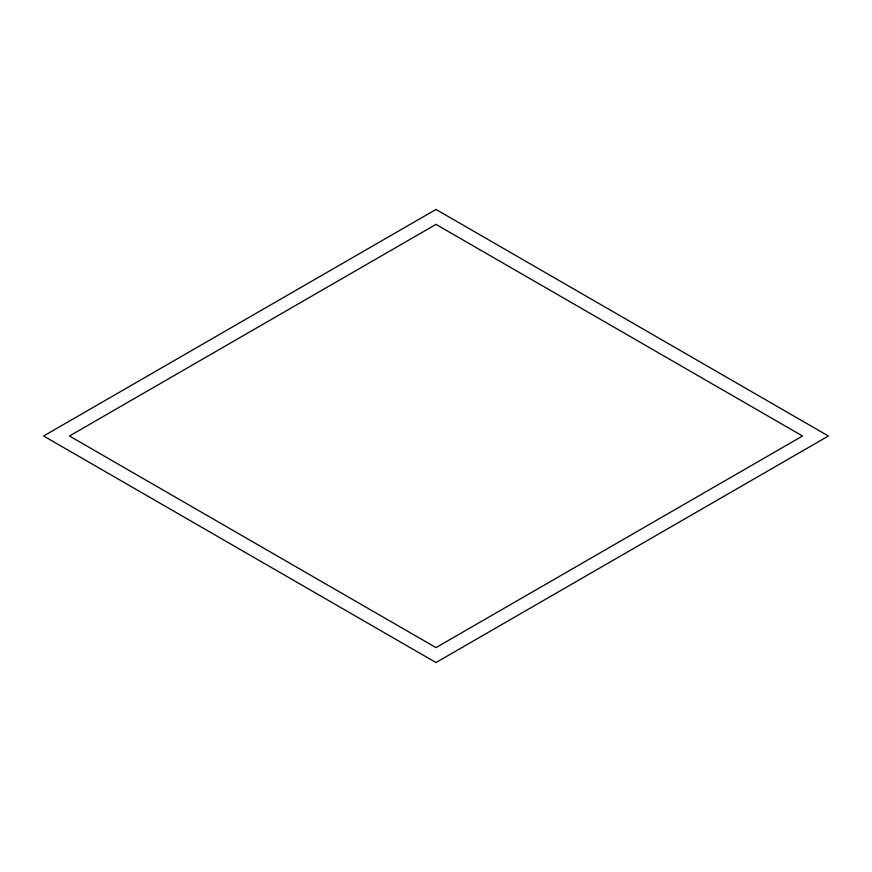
<?xml version="1.0" encoding="UTF-8"?>
<svg xmlns="http://www.w3.org/2000/svg" width="872" height="872" viewBox="0 0 872 872"><rect width="100%" height="100%" fill="white"/><g stroke="black" fill="none" stroke-linecap="round" stroke-linejoin="round"><path stroke-width="1.31" d="M436 209.454L43.6 436L436 662.546L828.4 436L436 209.454M436 224.387L69.477 436L436 647.613L802.523 436L436 224.387"/></g></svg>
